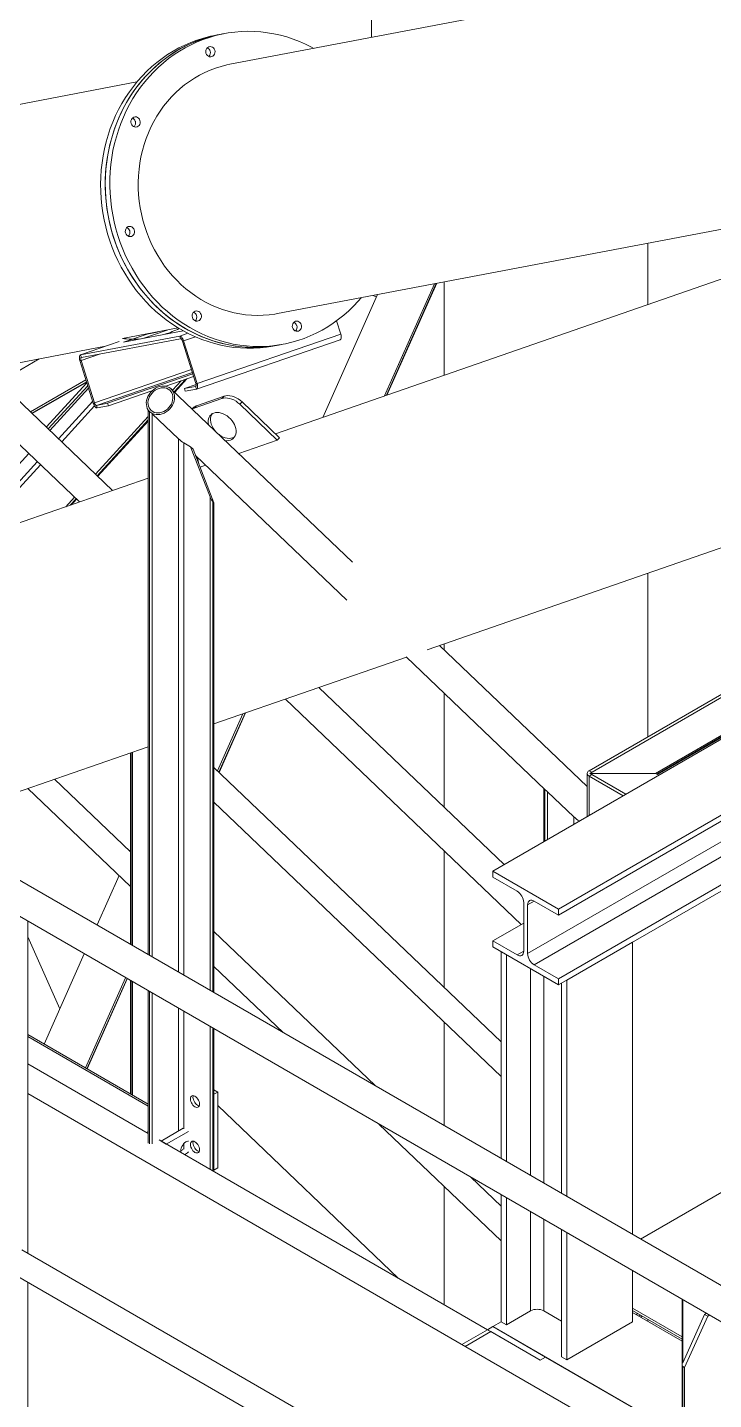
# Model space of a CAD drawing. Header units: millimetres. Extents: x 26816 to 90584, y 11074 to 56542.
# Drawn here: x 45268 to 46006, y 40034 to 41510 of the extents above; entities that cross this region are included whole.
import ezdxf

# ---------------------------------------------------------------- set-up
doc = ezdxf.new("R2010")
doc.units = ezdxf.units.MM
for name, color, linetype in [('MAU_CAM', 30, 'Continuous'), ('MAU_VANG', 2, 'Continuous'), ('MAU_XANH', 5, 'Continuous'), ('MAU_XANH_LUC', 102, 'Continuous')]:
    doc.layers.add(name, color=color, linetype=linetype)
doc.layers.add('MAU_TÍM', color=4, linetype='Continuous', lineweight=25)

msp = doc.modelspace()

# ---------------------------------------------------------------- linework, layer by layer
at = {"layer": 'MAU_CAM', "linetype": 'Continuous', "lineweight": 0}
for p, q in [((45638.1, 41499.1), (45638.1, 41593)), ((45935.4, 41211.8), (45935.4, 41277.7)), ((45705.7, 41234.1), (45651.9, 41113.4)), ((45707.7, 41234.5), (45654.2, 41114.2)), ((45654.6, 41114.3), (45708.2, 41234.6)), ((45716.3, 41236.1), (45716.3, 41135.7)), ((45644.5, 41222.5), (45585.6, 41090.4)), ((45643.2, 41219.7), (45639.9, 41221.6)), ((45280.3, 41153.3), (45237.2, 41128.4)), ((45330.6, 41130.9), (45270.8, 41096.4)), ((45331.2, 41128.8), (45272.4, 41094.9)), ((45272.8, 41094.4), (45331.4, 41128.2)), ((45272.8, 41094.4), (45331.4, 41128.2)), ((45423.8, 41119.6), (45432.9, 41129.6)), ((45425.5, 41118), (45437.7, 41131.2)), ((45426.1, 41117.5), (45439.1, 41131.7)), ((45287.9, 41080), (45331.6, 41127.6)), ((45290, 41078), (45332.6, 41124.4)), ((45291.8, 41076.3), (45333.4, 41121.8)), ((45301, 41067.5), (45337.9, 41107.7)), ((45304.5, 41064.2), (45339.9, 41102.7)), ((45341, 41029.3), (45397.7, 41091.2)), ((45342.7, 41027.7), (45397.7, 41087.6)), ((45343.3, 41027.1), (45397.7, 41086.5)), ((45173.5, 40947.3), (45269, 41051.5)), ((45198.9, 40956.1), (45278.2, 41042.7)), ((45208.5, 40959.5), (45281.7, 41039.3)), ((45308.9, 40994.3), (45318.2, 41004.5)), ((45313.7, 40996), (45319.9, 41002.8)), ((45315.2, 40996.5), (45320.5, 41002.3)), ((45935.4, 40746.9), (45935.4, 40922.8)), ((45716.3, 40846.8), (45716.3, 40840.2)), ((45716.3, 40793.6), (45716.3, 40670.8)), ((45499.6, 40771.6), (45472.3, 40710.2)), ((45501.9, 40772.3), (45473.7, 40708.9)), ((45473.9, 40708.6), (45502.4, 40772.5)), ((45378.6, 40625.6), (45377.8, 40623.8)), ((45716.3, 40624.2), (45716.3, 40477.2)), ((45366.2, 40597.6), (45342.5, 40544.5)), ((45267.9, 40531.7), (45302.4, 40454.4)), ((45328.7, 40513.5), (45285.5, 40416.4)), ((45373.3, 40487.8), (45330, 40390.7)), ((45374.8, 40486.9), (45331.5, 40389.8)), ((45331.9, 40389.6), (45375.1, 40486.7)), ((45716.3, 40439.8), (45716.3, 40328.7)), ((45716.3, 40263.2), (45716.3, 40136.1)), ((45935.4, 40118.2), (45935.4, 40120.3))]:
    msp.add_line(p, q, dxfattribs=at)
at = {"layer": 'MAU_TÍM', "linetype": 'Continuous', "lineweight": 0}
for p, q in [((47318.2, 41691.8), (45534.6, 41072.6)), ((46550.4, 41672.4), (45485.6, 41470.2)), ((45385.4, 41451.1), (45160.8, 41408.5)), ((45536.6, 41202), (46354.9, 41357.4)), ((45698, 40840.4), (47174.4, 41352.9)), ((45604.9, 41180), (45600.4, 41194.2)), ((45431.5, 41177.9), (45324.8, 41157.6)), ((45432.4, 41175), (45325.7, 41154.8)), ((45369.8, 41175.2), (45430, 41186.6)), ((45371, 41171.3), (45435.2, 41183.5)), ((45397.4, 41180.4), (45371, 41171.3)), ((45418, 41184.3), (45391.7, 41175.3)), ((45431.5, 41177.9), (45440.2, 41180.9)), ((45431.5, 41177.9), (45432.4, 41175)), ((45434.5, 41172.4), (45435.7, 41172.6)), ((45448.9, 41126.7), (45434.5, 41172.4)), ((45435.7, 41172.6), (45448.5, 41177)), ((45450.2, 41126.9), (45435.7, 41172.6)), ((45449.6, 41120.8), (45604.3, 41173.9)), ((45450.2, 41126.9), (45604.9, 41180)), ((45222.6, 41142.4), (45351.6, 41166.9)), ((45366.2, 41171.9), (45324.6, 41157.6)), ((45324.8, 41157.6), (45366.3, 41171.9)), ((45325.7, 41154.8), (45324.8, 41157.6)), ((45325.3, 41151.7), (45345, 41158.4)), ((45532.9, 41167.2), (45537.9, 41168.1)), ((45537.9, 41168.1), (45542.8, 41169.1)), ((45324.1, 41151.4), (45325.3, 41151.7)), ((45324.1, 41151.4), (45338.5, 41105.7)), ((45325.3, 41151.7), (45339.7, 41106)), ((45339.7, 41106), (45444.1, 41141.8)), ((45341.9, 41103.3), (45445.1, 41138.8)), ((45353.9, 41105.6), (45445.6, 41137.1)), ((45416.4, 41123.9), (45446.5, 41134.3)), ((45354.8, 41102.8), (45401.6, 41118.8)), ((45436.6, 41121.3), (45449.2, 41125.6)), ((45436.6, 41121.3), (45448.6, 41123.6)), ((45436.6, 41121.3), (45437.5, 41118.5)), ((45437.5, 41118.5), (45449.5, 41120.7)), ((45448.6, 41123.6), (45449.5, 41120.7)), ((45448.6, 41123.6), (45448.7, 41123.6)), ((45450.2, 41126.9), (45448.9, 41126.7)), ((45479.3, 41113.2), (45449.7, 41102.9)), ((45476.7, 41110.7), (45479.3, 41113.2)), ((45339.7, 41106), (45338.5, 41105.7)), ((45341.9, 41103.3), (45353.9, 41105.6)), ((45342.8, 41100.5), (45341.9, 41103.3)), ((45342.8, 41100.5), (45354.8, 41102.8)), ((45354.8, 41102.8), (45353.9, 41105.6)), ((45445.9, 41100.5), (45444.8, 41099.5)), ((45476.7, 41110.7), (45447.2, 41100.4)), ((45449.7, 41102.9), (45447.2, 41100.4)), ((45498.8, 41107), (45496.2, 41104.5)), ((45536.5, 41065.8), (45496.2, 41104.5)), ((45539.1, 41068.3), (45498.8, 41107)), ((45495.2, 41051.5), (45536.5, 41065.8)), ((45536.5, 41065.8), (45539.1, 41068.3)), ((45450.3, 41047.7), (45452.4, 41039.4)), ((45451.3, 41043.8), (45450.8, 41043.6)), ((45397.7, 41025.2), (45074.9, 40913.1)), ((45453.4, 41037), (45459.4, 41039)), ((45468.4, 40760.7), (45675.5, 40832.6)), ((45155.9, 40652.2), (45397.7, 40736.2))]:
    msp.add_line(p, q, dxfattribs=at)
at = {"layer": 'MAU_TÍM', "linetype": 'Continuous', "lineweight": 0, "flags": 128}
for points in [[(45474.4, 41502.2), (45472, 41501.7), (45465.1, 41500.1), (45458.4, 41498.1), (45451.7, 41495.8), (45445.2, 41493.2), (45438.8, 41490.3), (45432.5, 41487), (45426.4, 41483.4), (45420.4, 41479.5), (45414.7, 41475.3), (45409.1, 41470.9), (45403.7, 41466.1), (45398.5, 41461.1), (45393.6, 41455.8), (45388.8, 41450.2), (45384.4, 41444.5), (45380.1, 41438.5), (45376.2, 41432.2), (45372.5, 41425.8), (45369.1, 41419.2), (45365.9, 41412.4), (45363.1, 41405.5), (45360.6, 41398.4), (45358.3, 41391.2), (45356.4, 41383.8), (45354.8, 41376.4), (45353.4, 41368.9), (45352.4, 41361.3), (45351.8, 41353.6), (45351.4, 41345.9), (45351.4, 41338.2), (45351.7, 41330.5), (45352.3, 41322.8), (45353.2, 41315.1), (45354.4, 41307.5), (45356, 41299.9), (45357.9, 41292.4), (45360, 41285), (45362.5, 41277.7), (45365.3, 41270.5), (45368.3, 41263.4), (45371.7, 41256.5), (45375.3, 41249.7), (45379.2, 41243.2), (45383.4, 41236.8), (45387.8, 41230.6), (45392.5, 41224.6), (45397.4, 41218.9), (45402.5, 41213.4), (45407.8, 41208.2), (45413.4, 41203.2), (45419.1, 41198.5), (45425, 41194.1), (45431.1, 41189.9), (45437.4, 41186.1), (45443.7, 41182.6), (45450.3, 41179.4), (45456.9, 41176.5), (45463.6, 41174), (45470.4, 41171.7), (45477.3, 41169.9), (45484.3, 41168.3), (45491.3, 41167.1), (45498.3, 41166.3), (45505.3, 41165.8), (45512.4, 41165.7), (45519.4, 41165.9), (45526.4, 41166.4), (45533.4, 41167.4), (45537.9, 41168.1)], [(45455.1, 41497), (45448.5, 41494.6), (45442, 41491.8), (45435.6, 41488.7), (45429.4, 41485.3), (45423.4, 41481.5), (45417.5, 41477.5), (45411.8, 41473.1), (45406.4, 41468.5), (45401.1, 41463.6), (45396, 41458.5), (45391.2, 41453), (45386.6, 41447.4), (45382.2, 41441.5), (45378.1, 41435.4), (45374.3, 41429.1), (45370.7, 41422.5), (45367.5, 41415.8), (45364.5, 41409), (45361.8, 41401.9), (45359.4, 41394.8), (45357.3, 41387.5), (45355.5, 41380.1), (45354.1, 41372.6), (45352.9, 41365.1), (45352.1, 41357.4), (45351.6, 41349.8), (45351.4, 41342.1), (45351.5, 41334.4), (45351.9, 41326.7), (45352.7, 41319), (45353.8, 41311.3), (45355.2, 41303.7), (45356.9, 41296.1), (45358.9, 41288.7), (45361.2, 41281.3), (45363.9, 41274), (45366.8, 41266.9), (45370, 41259.9), (45373.5, 41253.1), (45377.2, 41246.4), (45381.3, 41239.9), (45385.6, 41233.7), (45390.1, 41227.6), (45394.9, 41221.7), (45399.9, 41216.1), (45405.1, 41210.8), (45410.6, 41205.6), (45416.2, 41200.8), (45422.1, 41196.2), (45428.1, 41192), (45434.2, 41188), (45440.5, 41184.3), (45447, 41180.9), (45453.6, 41177.9), (45460.2, 41175.2), (45467, 41172.8), (45473.9, 41170.8), (45480.8, 41169.1), (45487.8, 41167.7), (45494.8, 41166.7), (45501.8, 41166), (45508.9, 41165.7), (45515.9, 41165.7), (45522.9, 41166.1), (45529.9, 41166.9), (45536.8, 41167.9), (45537.9, 41168.1)], [(45575.9, 41487.3), (45573.5, 41488.6), (45567, 41491.8), (45560.4, 41494.7), (45553.6, 41497.3), (45546.8, 41499.5), (45539.9, 41501.4), (45533, 41502.9), (45526, 41504.1), (45518.9, 41504.9), (45511.9, 41505.4), (45504.9, 41505.6), (45497.8, 41505.3), (45490.8, 41504.8), (45483.8, 41503.9), (45476.9, 41502.6), (45470.1, 41501), (45463.4, 41499.1), (45456.7, 41496.8), (45450.2, 41494.2), (45443.8, 41491.2), (45437.5, 41487.9), (45431.4, 41484.4), (45425.4, 41480.5), (45419.6, 41476.3), (45414, 41471.8), (45408.7, 41467.1), (45403.5, 41462), (45398.5, 41456.7), (45393.8, 41451.2), (45389.3, 41445.4), (45385.1, 41439.4), (45381.1, 41433.2), (45377.5, 41426.8), (45374, 41420.1), (45370.9, 41413.4), (45368.1, 41406.4), (45365.5, 41399.3), (45363.3, 41392.1), (45361.3, 41384.8), (45359.7, 41377.3), (45358.4, 41369.8), (45357.4, 41362.2), (45356.7, 41354.6), (45356.4, 41346.9), (45356.3, 41339.2), (45356.6, 41331.4), (45357.2, 41323.7), (45358.2, 41316.1), (45359.4, 41308.4), (45360.9, 41300.8), (45362.8, 41293.3), (45365, 41285.9), (45367.5, 41278.6), (45370.2, 41271.4), (45373.3, 41264.3), (45376.7, 41257.4), (45380.3, 41250.7), (45384.2, 41244.1), (45388.4, 41237.7), (45392.8, 41231.5), (45397.4, 41225.6), (45402.3, 41219.8), (45407.5, 41214.3), (45412.8, 41209.1), (45418.3, 41204.1), (45424.1, 41199.4), (45430, 41195), (45436.1, 41190.9), (45442.3, 41187.1), (45448.7, 41183.5), (45455.2, 41180.3), (45461.8, 41177.5), (45468.6, 41174.9), (45475.4, 41172.7), (45482.3, 41170.8), (45489.2, 41169.3), (45496.2, 41168.1), (45503.3, 41167.2), (45510.3, 41166.7), (45517.3, 41166.6), (45524.4, 41166.8), (45531.4, 41167.4), (45538.3, 41168.3), (45545.3, 41169.6), (45552.1, 41171.2), (45558.8, 41173.1), (45565.5, 41175.4), (45572, 41178), (45578.4, 41180.9), (45584.7, 41184.2), (45590.8, 41187.8), (45596.8, 41191.7), (45602.6, 41195.9), (45608.2, 41200.4), (45613.5, 41205.1), (45618.7, 41210.1), (45623.7, 41215.4), (45626.9, 41219.1)], [(45450.1, 41496.1), (45443.5, 41493.6), (45437, 41490.8), (45430.7, 41487.7), (45424.5, 41484.3), (45418.4, 41480.6), (45412.6, 41476.5), (45406.9, 41472.2), (45401.4, 41467.6), (45396.1, 41462.7), (45391, 41457.5), (45386.2, 41452.1), (45381.6, 41446.4), (45377.3, 41440.5), (45373.2, 41434.4), (45369.3, 41428.1), (45365.8, 41421.6), (45362.5, 41414.9), (45359.5, 41408), (45356.8, 41401), (45354.4, 41393.8), (45352.3, 41386.6), (45350.6, 41379.2), (45349.1, 41371.7), (45347.9, 41364.1), (45347.1, 41356.5), (45346.6, 41348.8), (45346.4, 41341.1), (45346.5, 41333.4), (45347, 41325.7), (45347.7, 41318), (45348.8, 41310.4), (45350.2, 41302.7), (45351.9, 41295.2), (45353.9, 41287.7), (45356.3, 41280.4), (45358.9, 41273.1), (45361.8, 41266), (45365, 41259), (45368.5, 41252.1), (45372.3, 41245.5), (45376.3, 41239), (45380.6, 41232.7), (45385.1, 41226.6), (45389.9, 41220.8), (45394.9, 41215.2), (45400.2, 41209.8), (45405.6, 41204.7), (45411.3, 41199.9), (45417.1, 41195.3), (45423.1, 41191), (45429.3, 41187), (45435.6, 41183.4), (45442, 41180), (45448.6, 41177), (45455.3, 41174.2), (45462, 41171.9), (45468.9, 41169.8), (45475.8, 41168.1), (45482.8, 41166.7), (45489.8, 41165.7), (45496.9, 41165.1), (45503.9, 41164.8), (45510.9, 41164.8), (45518, 41165.2), (45524.9, 41165.9), (45531.9, 41167), (45532.9, 41167.2)], [(45469.3, 41485.3), (45468.7, 41486.6), (45467.8, 41487.7), (45466.7, 41488.5), (45465.5, 41489), (45464.2, 41489.2), (45462.9, 41488.9), (45461.7, 41488.3), (45460.7, 41487.4), (45460, 41486.2), (45459.6, 41484.9), (45459.5, 41483.5), (45459.8, 41482.1), (45460.4, 41480.8), (45461.3, 41479.7), (45462.4, 41478.8), (45463.6, 41478.3), (45464.9, 41478.2), (45466.2, 41478.4), (45467.3, 41479), (45468.3, 41480), (45469, 41481.1), (45469.4, 41482.5), (45469.5, 41483.9), (45469.3, 41485.3)], [(45485.6, 41470.2), (45482.2, 41469.5), (45476.1, 41467.9), (45470.1, 41466.1), (45464.2, 41463.9), (45458.4, 41461.3), (45452.8, 41458.5), (45447.3, 41455.3), (45442, 41451.8), (45436.8, 41448), (45431.9, 41444), (45427.1, 41439.6), (45422.6, 41435), (45418.3, 41430.2), (45414.2, 41425.1), (45410.4, 41419.8), (45406.9, 41414.2), (45403.6, 41408.5), (45400.5, 41402.5), (45397.8, 41396.4), (45395.4, 41390.2), (45393.2, 41383.8), (45391.4, 41377.3), (45389.8, 41370.7), (45388.6, 41363.9), (45387.7, 41357.2), (45387.1, 41350.3), (45386.8, 41343.5), (45386.9, 41336.6), (45387.2, 41329.7), (45387.9, 41322.8), (45388.9, 41315.9), (45390.2, 41309.2), (45391.9, 41302.4), (45393.8, 41295.8), (45396, 41289.3), (45398.5, 41282.9), (45401.3, 41276.6), (45404.4, 41270.5), (45407.8, 41264.5), (45411.4, 41258.7), (45415.3, 41253.2), (45419.5, 41247.8), (45423.8, 41242.7), (45428.4, 41237.8), (45433.2, 41233.1), (45438.2, 41228.8), (45443.4, 41224.7), (45448.8, 41220.9), (45454.3, 41217.3), (45460, 41214.1), (45465.8, 41211.2), (45471.7, 41208.6), (45477.7, 41206.4), (45483.8, 41204.5), (45490, 41202.9), (45496.3, 41201.6), (45502.5, 41200.8), (45508.8, 41200.2), (45515.1, 41200), (45521.4, 41200.2), (45527.7, 41200.7), (45533.9, 41201.5), (45536.6, 41202)], [(45388.7, 41409.7), (45388.1, 41411), (45387.2, 41412.1), (45386.1, 41413), (45384.9, 41413.5), (45383.6, 41413.6), (45382.3, 41413.3), (45381.1, 41412.7), (45380.2, 41411.8), (45379.5, 41410.7), (45379, 41409.3), (45379, 41407.9), (45379.2, 41406.5), (45379.8, 41405.2), (45380.7, 41404.1), (45381.8, 41403.3), (45383, 41402.8), (45384.3, 41402.6), (45385.6, 41402.9), (45386.8, 41403.5), (45387.8, 41404.4), (45388.5, 41405.5), (45388.9, 41406.9), (45389, 41408.3), (45388.7, 41409.7)], [(45382.6, 41292), (45382, 41293.3), (45381.1, 41294.4), (45380.1, 41295.2), (45378.8, 41295.7), (45377.5, 41295.8), (45376.2, 41295.6), (45375.1, 41295), (45374.1, 41294.1), (45373.4, 41292.9), (45373, 41291.6), (45372.9, 41290.1), (45373.2, 41288.7), (45373.7, 41287.4), (45374.6, 41286.3), (45375.7, 41285.5), (45376.9, 41285), (45378.3, 41284.9), (45379.5, 41285.1), (45380.7, 41285.7), (45381.7, 41286.6), (45382.4, 41287.8), (45382.8, 41289.1), (45382.9, 41290.6), (45382.6, 41292)], [(45454.6, 41201), (45454, 41202.3), (45453.1, 41203.4), (45452, 41204.2), (45450.8, 41204.7), (45449.5, 41204.9), (45448.2, 41204.6), (45447, 41204), (45446, 41203.1), (45445.3, 41201.9), (45444.9, 41200.6), (45444.8, 41199.2), (45445.1, 41197.7), (45445.7, 41196.4), (45446.6, 41195.3), (45447.7, 41194.5), (45448.9, 41194), (45450.2, 41193.9), (45451.5, 41194.1), (45452.7, 41194.7), (45453.6, 41195.6), (45454.3, 41196.8), (45454.8, 41198.2), (45454.8, 41199.6), (45454.6, 41201)], [(45562.4, 41190.1), (45561.8, 41191.4), (45560.9, 41192.5), (45559.8, 41193.3), (45558.6, 41193.8), (45557.3, 41194), (45556, 41193.7), (45554.9, 41193.1), (45553.9, 41192.2), (45553.2, 41191), (45552.8, 41189.7), (45552.7, 41188.3), (45552.9, 41186.9), (45553.5, 41185.6), (45554.4, 41184.5), (45555.5, 41183.6), (45556.7, 41183.1), (45558, 41183), (45559.3, 41183.2), (45560.5, 41183.8), (45561.5, 41184.8), (45562.2, 41185.9), (45562.6, 41187.3), (45562.7, 41188.7), (45562.4, 41190.1)], [(45435.7, 41172.6), (45435.3, 41173.7), (45434.9, 41174.8), (45434.3, 41175.7), (45433.7, 41176.5), (45433.1, 41177.2), (45432.5, 41177.6), (45432, 41177.9), (45431.5, 41177.9)], [(45434.5, 41172.4), (45434.3, 41173), (45434.1, 41173.5), (45433.8, 41173.9), (45433.5, 41174.4), (45433.2, 41174.7), (45432.9, 41174.9), (45432.6, 41175), (45432.4, 41175)], [(45604.3, 41173.9), (45604.6, 41174.1), (45605, 41174.5), (45605.3, 41175.1), (45605.4, 41175.9), (45605.4, 41176.8), (45605.4, 41177.8), (45605.2, 41178.9), (45604.9, 41180)], [(45324.8, 41157.6), (45324.3, 41157.4), (45323.9, 41157), (45323.7, 41156.4), (45323.5, 41155.6), (45323.5, 41154.7), (45323.6, 41153.6), (45323.8, 41152.6), (45324.1, 41151.4)], [(45325.7, 41154.8), (45325.4, 41154.7), (45325.2, 41154.4), (45325.1, 41154.1), (45325, 41153.8), (45325, 41153.3), (45325.1, 41152.8), (45325.2, 41152.2), (45325.3, 41151.7)], [(45448.6, 41123.6), (45448.8, 41123.7), (45449, 41123.9), (45449.1, 41124.2), (45449.2, 41124.6), (45449.2, 41125.1), (45449.2, 41125.6), (45449.1, 41126.1), (45448.9, 41126.7)], [(45449.5, 41120.7), (45449.9, 41120.9), (45450.3, 41121.4), (45450.6, 41122), (45450.7, 41122.8), (45450.7, 41123.7), (45450.7, 41124.7), (45450.5, 41125.8), (45450.2, 41126.9)], [(45479.3, 41113.2), (45481.2, 41113.6), (45483.3, 41113.8), (45485.5, 41113.7), (45487.8, 41113.3), (45490.1, 41112.6), (45492.4, 41111.5), (45494.6, 41110.3), (45496.8, 41108.7), (45498.8, 41107)], [(45338.5, 41105.7), (45338.9, 41104.6), (45339.4, 41103.6), (45339.9, 41102.6), (45340.5, 41101.8), (45341.1, 41101.2), (45341.7, 41100.7), (45342.3, 41100.5), (45342.8, 41100.5)], [(45339.7, 41106), (45339.9, 41105.4), (45340.2, 41104.9), (45340.4, 41104.4), (45340.7, 41104), (45341, 41103.7), (45341.3, 41103.5), (45341.6, 41103.3), (45341.9, 41103.3)], [(45447.2, 41100.4), (45445.4, 41099.6), (45445, 41099.4)], [(45496.2, 41104.5), (45494.2, 41106.2), (45492.1, 41107.8), (45489.8, 41109.1), (45487.5, 41110.1), (45485.2, 41110.8), (45483, 41111.2), (45480.8, 41111.4), (45478.7, 41111.2), (45476.7, 41110.7)], [(45489.3, 41084.7), (45487.9, 41086.8), (45486.3, 41088.7), (45484.5, 41090.4), (45482.6, 41092), (45480.5, 41093.3), (45478.4, 41094.3), (45476.3, 41095.1), (45474.1, 41095.5), (45472.1, 41095.7), (45470.1, 41095.6), (45468.3, 41095.1), (45466.6, 41094.4), (45465.2, 41093.3), (45464, 41092), (45463.1, 41090.5), (45462.5, 41088.8), (45462.1, 41086.9), (45462.1, 41084.9), (45462.4, 41082.8)], [(45466.3, 41094.2), (45465.6, 41093), (45465, 41091.3), (45464.7, 41089.4), (45464.6, 41087.3), (45464.9, 41085.2), (45465.5, 41083.1), (45466.4, 41080.9), (45467.5, 41078.8), (45468.9, 41076.7), (45469.5, 41076)], [(45480.5, 41065.4), (45482.2, 41065.3), (45484.1, 41065.5), (45486, 41065.9), (45487.6, 41066.7), (45489, 41067.7), (45490.2, 41069), (45491.1, 41070.5), (45491.8, 41072.3), (45492.1, 41074.2), (45492.1, 41076.2), (45491.9, 41078.3), (45491.3, 41080.5), (45490.4, 41082.6), (45489.3, 41084.7)], [(45473.8, 41071.9), (45474.2, 41071.6), (45476.3, 41070.3), (45478.4, 41069.2), (45480.5, 41068.4), (45482.7, 41068), (45484.7, 41067.8), (45486.7, 41068), (45488.5, 41068.4), (45490.2, 41069.2), (45490.5, 41069.3)]]:
    msp.add_lwpolyline(points, dxfattribs=at)
at = {"layer": 'MAU_TÍM', "linetype": 'Continuous', "lineweight": 0}
for centre, radius, start, end in [((45459, 41482.8), 5.52, 16.5415, 66.9535), ((45458.9, 41482.6), 5.67, 315.0881, 18.5579), ((45378.4, 41407.2), 5.52, 16.5415, 66.9535), ((45378.4, 41407), 5.67, 315.0881, 18.5579), ((45372.4, 41289.4), 5.52, 16.5415, 66.9535), ((45372.3, 41289.2), 5.67, 315.0881, 18.5579), ((45444.3, 41198.5), 5.52, 16.5415, 66.9535), ((45444.2, 41198.2), 5.67, 315.0881, 18.5579), ((45552.1, 41187.6), 5.52, 16.5415, 66.9535), ((45552.1, 41187.4), 5.67, 315.0881, 18.5579), ((45381.5, 41288.1), 113.6, 264.0893, 273.9293), ((45381.5, 41287.7), 108.6, 276.7862, 284.7224), ((45381.3, 41288), 113.5, 287.5764, 295.9994), ((45453, 41093.2), 10.2, 108.7096, 134.0096)]:
    msp.add_arc(centre, radius, start, end, dxfattribs=at)
at = {"layer": 'MAU_VANG', "linetype": 'Continuous', "lineweight": 0}
for p, q in [((45474.4, 41502.2), (45469.5, 41501.2)), ((45479.4, 41503.1), (45474.4, 41502.2))]:
    msp.add_line(p, q, dxfattribs=at)
for centre in [(45495.6, 41363.6), (45500.6, 41364.5)]:
    msp.add_arc(centre, 140.1, 100.757, 108.9552, dxfattribs=at)
at = {"layer": 'MAU_XANH', "linetype": 'Continuous', "lineweight": 0}
for p, q in [((45359.3, 41011.8), (44974.1, 41379.7)), ((45839.3, 40561.6), (47174.4, 41332.4)), ((45839.3, 40555.1), (47174.4, 41325.8)), ((44990.4, 41317.5), (45323.5, 40999.4)), ((45806, 40513.8), (47174.4, 41303.8)), ((45813.1, 40501.6), (47174.4, 41287.4)), ((45768.6, 40602.4), (46908.9, 41260.7)), ((45839.3, 40486.5), (46954.9, 41130.5)), ((45617.5, 40934.6), (45422.4, 41120.9)), ((45839.3, 40480), (46939.9, 41115.3)), ((45397.7, 41097.3), (45397.7, 40512.6)), ((45399.1, 41096.5), (45397.7, 41097.3)), ((45399.1, 41096.6), (45399.4, 41096.3)), ((45399.1, 41096.5), (45399.1, 40511.8)), ((45402, 41094.3), (45430.2, 41067.3)), ((45402, 41094.3), (45402, 40510.1)), ((48180.8, 38906), (44459.7, 41054.1)), ((45430.2, 41067.3), (45430.2, 40493.8)), ((45435.9, 41063), (45443, 41058.8)), ((45435.9, 41063), (45435.9, 40490.5)), ((45464.2, 41004.8), (45443, 41058.8)), ((45445.9, 41056.1), (45443, 41058.8)), ((45468.4, 40998.4), (45445.9, 41056.1)), ((45448.5, 41049.4), (45611.5, 40893.7)), ((44442.8, 41024.9), (48164, 38876.8)), ((45464.2, 41004.8), (45464.2, 40474.2)), ((45467, 40999.8), (45468.4, 40998.4)), ((45467, 40999.8), (45467, 40472.6)), ((45468.4, 40998.4), (45468.4, 40471.8)), ((45675.4, 40832.7), (45825, 40689.8)), ((45870.1, 40693.3), (45711.3, 40845)), ((45780.6, 40609.4), (45581.2, 40799.9)), ((45545.4, 40787.4), (45799.2, 40545)), ((45378.6, 40729.5), (45378.6, 40523.6)), ((45379.2, 40729.7), (45379.2, 40523.3)), ((45380.6, 40730.2), (45380.6, 40522.5)), ((45378.6, 40623.1), (45296.9, 40701.2)), ((45777.4, 40418.8), (45468.4, 40713.9)), ((45268.2, 40691.2), (45378.6, 40585.7)), ((45823.3, 40690.8), (45823.3, 40634)), ((45824.7, 40690), (45823.3, 40690.8)), ((45824.7, 40690), (45824.7, 40634.8)), ((45827.5, 40687.8), (45855.8, 40660.8)), ((45827.5, 40687.8), (45827.5, 40636.5)), ((45468.4, 40676.6), (45777.4, 40381.4)), ((45855.8, 40660.8), (45855.8, 40652.8)), ((45861.5, 40656.5), (45861.8, 40656.3)), ((45861.5, 40656.5), (45861.5, 40656)), ((45768.6, 40602.4), (45768.6, 40595.9)), ((45839.3, 40561.6), (45768.6, 40602.4)), ((45768.6, 40595.9), (45794.7, 40580.8)), ((45801.8, 40568.5), (45801.8, 40516.3)), ((45806, 40566.1), (45813.1, 40570.2)), ((45813.1, 40570.2), (45839.3, 40555.1)), ((45806, 40513.8), (45806, 40566.1)), ((45839.3, 40555.1), (45839.3, 40561.6)), ((45267.9, 40548.6), (45267.9, 40191.4)), ((45768.6, 40527.3), (45801.8, 40546.5)), ((45641.8, 40371.7), (45468.4, 40537.3)), ((45768.6, 40527.3), (45768.6, 40520.8)), ((45794.7, 40512.2), (45768.6, 40527.3)), ((45848.1, 40485.1), (45918.8, 40525.9)), ((45918.8, 40525.9), (45918.8, 40211.8)), ((45768.6, 40520.8), (45839.3, 40480)), ((45777.4, 40515.7), (45777.4, 40293.4)), ((45783.1, 40512.4), (45783.1, 40290.1)), ((45794.7, 40512.2), (45801.8, 40516.3)), ((45468.4, 40499.9), (45543, 40428.7)), ((45809.2, 40497.3), (45809.2, 40275)), ((45839.3, 40486.5), (45813.1, 40501.6)), ((45378.6, 40484.7), (45378.6, 40362.7)), ((45379.2, 40484.4), (45379.2, 40362.3)), ((45380.6, 40483.5), (45380.6, 40361.5)), ((45823.4, 40489.1), (45823.4, 40266.9)), ((45839.3, 40480), (45839.3, 40486.5)), ((45842.5, 40481.8), (45842.5, 40255.8)), ((45848.1, 40485.1), (45848.1, 40252.6)), ((45397.7, 40473.7), (45397.7, 40309.9)), ((45399.1, 40472.9), (45399.1, 40309.1)), ((45402, 40471.2), (45402, 40309.1)), ((45430.2, 40454.9), (45430.2, 40322.9)), ((45435.9, 40451.6), (45435.9, 40325.4)), ((45464.2, 40435.3), (45464.2, 40281.7)), ((45397.7, 40351.6), (45267.9, 40426.6)), ((45267.9, 40424.5), (45397.7, 40349.6)), ((45467, 40433.7), (45467, 40280.1)), ((45468.4, 40432.9), (45468.4, 40280.7)), ((45267.9, 40395), (45397.7, 40320.1)), ((45972.3, 39956.5), (45267.9, 40363.1)), ((45472.7, 40364.8), (45468.4, 40367.3)), ((45472.7, 40364.8), (45468.4, 40362.4)), ((45468.4, 40362.4), (45468.4, 40280.7)), ((45472.7, 40364.8), (45472.7, 40283.2)), ((45472.7, 40350.2), (45666.8, 40164.7)), ((45397.3, 40322.7), (45397.7, 40322.9)), ((45397.7, 40322.5), (45397.3, 40322.7)), ((45397.3, 40320.3), (45397.3, 40322.7)), ((45411.5, 40312.1), (45435.1, 40325.8)), ((45417.1, 40308.8), (45440.9, 40322.5)), ((45646, 40330.3), (45777.4, 40204.8)), ((45409.4, 40313.3), (45762.9, 40109.2)), ((45417.1, 40308.8), (45411.5, 40312.1)), ((45435.9, 40309.2), (45435.9, 40303.2)), ((45468.4, 40280.7), (45467.1, 40280)), ((45468.4, 40280.7), (45472.7, 40283.2)), ((45777.4, 40242.2), (45744.8, 40273.3)), ((45927.5, 40206.7), (46047.9, 40276.2)), ((45777.4, 40254.5), (45777.4, 40117.6)), ((45783.1, 40251.2), (45783.1, 40114.3)), ((45809.2, 40236.1), (45809.2, 40129.4)), ((45823.4, 40228), (45823.4, 40129.4)), ((45842.5, 40216.9), (45842.5, 40080)), ((45848.1, 40213.7), (45848.1, 40076.8)), ((45972.3, 39784.8), (45261.6, 40195.1)), ((45248.1, 40171.7), (45972.3, 39753.6)), ((45918.8, 40172.8), (45918.8, 40117.6)), ((45267.9, 40160.2), (45267.9, 39823.5)), ((45972.3, 40142), (45972.3, 40071.3)), ((45972.9, 40141.6), (45972.9, 40073.7)), ((45783.1, 40114.3), (45809.2, 40129.4)), ((45823.4, 40129.4), (45842.5, 40118.4)), ((45972.3, 40101.4), (45918.8, 40132.3)), ((45972.3, 40099), (45918.8, 40129.9)), ((45918.8, 40127.8), (45972.3, 40096.9)), ((45924.5, 40126.6), (45922.7, 40125.6)), ((45927.3, 40124.9), (45925.6, 40123.9)), ((45996.3, 40125.7), (45972.9, 40073.7)), ((45998.4, 40126.9), (45996.3, 40125.7)), ((45999.8, 40123.6), (45996.3, 40125.7)), ((45999.8, 40123.6), (46001.9, 40124.9)), ((45762.9, 40109.2), (45768.6, 40112.5)), ((45768.6, 40112.5), (45777.4, 40117.6)), ((45768.6, 40112.5), (45972.3, 39994.9)), ((45768.6, 40112.5), (45825.1, 40079.8)), ((45777.4, 40117.6), (45783.1, 40114.3)), ((45848.1, 40076.8), (45918.8, 40117.6)), ((45929.4, 40123.7), (45927.7, 40122.7)), ((45975, 40068.5), (45999.8, 40123.6)), ((45762.9, 40109.2), (45735.3, 40093.3)), ((45766.4, 40107.2), (45738.9, 40091.3)), ((45766.4, 40107.2), (45762.9, 40109.2)), ((45762.9, 40109.2), (45819.5, 40076.6)), ((45819.5, 40076.6), (45766.4, 40107.2)), ((45842.5, 40080), (45848.1, 40076.8)), ((45819.5, 40076.6), (45825.1, 40079.8)), ((45972.3, 39994.9), (45825.1, 40079.8)), ((45972.3, 40071.3), (45972.3, 39294.9)), ((45975, 40068.5), (45972.9, 40069.8)), ((45972.9, 40069.8), (45972.9, 39294)), ((45975, 40068.5), (45975, 39292.8))]:
    msp.add_line(p, q, dxfattribs=at)
at = {"layer": 'MAU_XANH', "linetype": 'Continuous', "lineweight": 0, "flags": 128}
for points in [[(45399.4, 41096.3), (45398.9, 41096.8), (45397.6, 41098.3), (45396.6, 41100.1), (45396, 41102.1), (45395.6, 41104.1), (45395.5, 41106.3), (45395.8, 41108.6), (45396.4, 41110.8), (45397.3, 41113), (45398.5, 41115.1), (45400, 41117.1), (45401.7, 41118.9), (45403.5, 41120.5), (45405.6, 41121.8), (45407.7, 41122.8), (45409.9, 41123.6), (45412.1, 41124), (45414.3, 41124.1), (45416.5, 41123.9), (45418.5, 41123.4), (45420.3, 41122.5)], [(45419.2, 41120.9), (45420.7, 41119.8), (45422, 41118.4), (45423, 41116.8), (45423.7, 41115), (45424.1, 41113), (45424.2, 41111), (45423.9, 41108.9), (45423.4, 41106.7), (45422.5, 41104.7), (45421.3, 41102.7), (45419.8, 41100.9), (45418.2, 41099.2), (45416.3, 41097.8), (45414.3, 41096.7), (45412.3, 41095.9), (45410.2, 41095.4), (45408.1, 41095.2), (45406, 41095.3), (45404.1, 41095.8), (45402.4, 41096.6), (45400.8, 41097.7), (45399.6, 41099.1), (45398.5, 41100.7), (45397.8, 41102.5), (45397.4, 41104.5), (45397.3, 41106.5), (45397.6, 41108.6), (45398.2, 41110.8), (45399.1, 41112.8), (45400.3, 41114.8), (45401.7, 41116.6), (45403.4, 41118.3), (45405.2, 41119.7), (45407.2, 41120.8), (45409.3, 41121.6), (45411.4, 41122.1), (45413.5, 41122.3), (45415.5, 41122.2), (45417.4, 41121.7), (45419.2, 41120.9)], [(45420.3, 41122.5), (45421.9, 41121.4), (45423.3, 41120), (45424.4, 41118.3), (45425.3, 41116.4), (45425.8, 41114.4), (45426, 41112.3), (45425.9, 41110.1), (45425.5, 41107.8), (45424.7, 41105.6), (45423.7, 41103.4), (45422.3, 41101.4), (45420.8, 41099.5), (45419, 41097.8), (45417, 41096.3), (45414.9, 41095.1), (45412.7, 41094.2), (45410.5, 41093.6), (45408.3, 41093.4), (45406.1, 41093.4), (45404.1, 41093.8), (45402.2, 41094.5), (45401.1, 41095.1)], [(45806, 40566.1), (45806.2, 40567.6), (45806.6, 40568.9), (45807.2, 40569.9), (45808.1, 40570.7), (45809.2, 40571.1), (45810.4, 40571.1), (45811.7, 40570.8), (45813.1, 40570.2)], [(45801.8, 40516.3), (45801.7, 40514.8), (45801.3, 40513.5), (45800.6, 40512.4), (45799.7, 40511.7), (45798.7, 40511.3), (45797.4, 40511.3), (45796.1, 40511.6), (45794.7, 40512.2)], [(45452.9, 40351.8), (45452.8, 40350.6), (45452.4, 40349.6), (45451.8, 40348.8), (45451, 40348.4), (45450.1, 40348.2), (45449, 40348.4), (45447.9, 40348.9), (45446.8, 40349.7), (45445.8, 40350.7), (45444.8, 40352), (45444.1, 40353.3), (45443.5, 40354.7), (45443.1, 40356.2), (45443, 40357.5), (45443.1, 40358.7), (45443.5, 40359.7), (45444.1, 40360.4), (45444.8, 40360.9), (45445.8, 40361), (45446.8, 40360.8), (45447.9, 40360.4), (45449, 40359.6), (45450.1, 40358.5), (45451, 40357.3), (45451.8, 40356), (45452.4, 40354.5), (45452.8, 40353.1), (45452.9, 40351.8)], [(45452.5, 40349.9), (45451.9, 40350.1), (45450.8, 40350.6), (45449.7, 40351.3), (45448.6, 40352.4), (45447.7, 40353.6), (45446.9, 40354.9), (45446.3, 40356.4), (45445.9, 40357.8), (45445.8, 40359.1), (45445.9, 40360.3), (45446.1, 40361)], [(45445.8, 40359.1), (45445.9, 40360.3), (45446.1, 40361)], [(45452.5, 40349.9), (45451.9, 40350.1), (45450.8, 40350.6), (45449.7, 40351.3), (45448.6, 40352.4), (45447.7, 40353.6), (45446.9, 40354.9), (45446.3, 40356.4), (45445.9, 40357.8), (45445.8, 40359.1)], [(45432.7, 40301.5), (45432.8, 40303), (45433.2, 40304.5), (45433.8, 40306.1), (45434.7, 40307.6), (45435.7, 40309), (45436.8, 40310.2), (45438, 40311.1), (45439.3, 40311.7), (45440.4, 40312), (45440.9, 40312.1)], [(45432.9, 40299.7), (45432.8, 40300.2), (45432.7, 40301.5)], [(45452.9, 40302.8), (45452.8, 40301.6), (45452.4, 40300.6), (45451.8, 40299.8), (45451, 40299.4), (45450.1, 40299.3), (45449, 40299.4), (45447.9, 40299.9), (45446.8, 40300.7), (45445.8, 40301.7), (45444.8, 40303), (45444.1, 40304.3), (45443.5, 40305.7), (45443.1, 40307.2), (45443, 40308.5), (45443.1, 40309.7), (45443.5, 40310.7), (45444.1, 40311.4), (45444.8, 40311.9), (45445.8, 40312), (45446.8, 40311.9), (45447.9, 40311.4), (45449, 40310.6), (45450.1, 40309.6), (45451, 40308.3), (45451.8, 40307), (45452.4, 40305.6), (45452.8, 40304.1), (45452.9, 40302.8)], [(45452.5, 40300.9), (45451.9, 40301.1), (45450.8, 40301.6), (45449.7, 40302.3), (45448.6, 40303.4), (45447.7, 40304.6), (45446.9, 40306), (45446.3, 40307.4), (45445.9, 40308.8), (45445.8, 40310.1), (45445.9, 40311.3), (45446.1, 40312)], [(45445.8, 40310.1), (45445.9, 40311.3), (45446.1, 40312)], [(45452.5, 40300.9), (45451.9, 40301.1), (45450.8, 40301.6), (45449.7, 40302.3), (45448.6, 40303.4), (45447.7, 40304.6), (45446.9, 40306), (45446.3, 40307.4), (45445.9, 40308.8), (45445.8, 40310.1)]]:
    msp.add_lwpolyline(points, dxfattribs=at)
at = {"layer": 'MAU_XANH', "linetype": 'Continuous', "lineweight": 0}
for centre, radius, start, end in [((45786.5, 40567.8), 15.4, 2.6055, 57.3945), ((45821.4, 40514.5), 15.4, 182.6055, 237.3945), ((45427.5, 40310.2), 10.2, 301.0047, 318.8086), ((45434.5, 40305.3), 8.05, 285.6919, 321.9931), ((45816.3, 40115.8), 15.4, 62.6097, 117.3903)]:
    msp.add_arc(centre, radius, start, end, dxfattribs=at)
for centre, major_axis, ratio, start_param, end_param in [((45400.6, 41095.1), (1.99, -1.56), 0.118042, 0.877644, 2.44844), ((45433.1, 41065.7), (3.98, -3.12), 0.118042, 4.019237, 5.590033), ((45465.6, 41003.4), (-1.88, 3.85), 0.17467, 1.127946, 2.698743), ((45826.1, 40688.7), (1.99, -1.56), 0.118042, 0.877644, 2.44844), ((45858.6, 40659.2), (3.98, -3.12), 0.118042, 4.019237, 5.590033), ((45974.3, 40072.9), (1.32, 3.19), 0.469182, 1.509372, 3.080168)]:
    msp.add_ellipse(centre, major_axis=major_axis, ratio=ratio, start_param=start_param, end_param=end_param, dxfattribs=at)
at = {"layer": 'MAU_XANH_LUC', "linetype": 'Continuous', "lineweight": 0}
for p, q in [((46699.8, 41188.1), (45872.2, 40710.4)), ((45872.9, 40707.5), (46714, 41193.1)), ((46714, 41193.1), (45875, 40708.7)), ((45943.6, 40707.5), (46756.8, 41176.9)), ((45945, 40706.7), (46756.8, 41175.3)), ((45945.9, 40706.2), (46756.8, 41174.3)), ((45945.9, 40706.2), (46265.3, 40890.6)), ((45870.1, 40707.5), (45870.1, 40661)), ((45872.2, 40710.4), (45875, 40708.7)), ((45875, 40706.3), (45872.2, 40704.6)), ((45872.2, 40704.6), (45908.9, 40683.4)), ((45872.2, 40704.6), (45872.2, 40662.2)), ((45943.6, 40707.5), (45872.9, 40707.5)), ((45911.7, 40685.1), (45872.9, 40707.5)), ((45875, 40706.3), (45911.7, 40685.1)), ((45947.1, 40705.5), (45943.6, 40707.5))]:
    msp.add_line(p, q, dxfattribs=at)
for centre, radius in [((45873.2, 40707.5), 3.06), ((45875.5, 40707.5), 1.31)]:
    msp.add_arc(centre, radius, 110.7834, 249.2166, dxfattribs=at)

doc.saveas('drawing.dxf')
